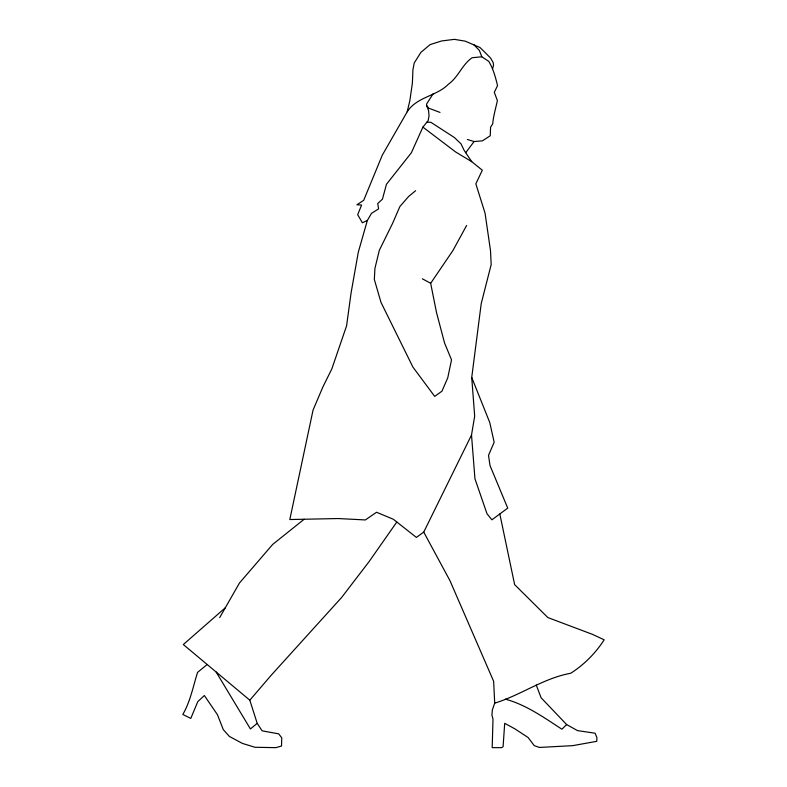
<?xml version="1.0" encoding="UTF-8"?>
<svg xmlns="http://www.w3.org/2000/svg" width="787" height="787" viewBox="0 0 787 787"><rect width="100%" height="100%" fill="white"/><g stroke="black" fill="none" stroke-linecap="round" stroke-linejoin="round"><path stroke-width="1.18" d="M422.894 127.12L455.653 151.98L471.747 161.689L482.313 170.208L475.84 183.833L485.048 213.139L490.498 250.61L491.177 264.58L481.221 303.615L471.728 377.475L474.679 416.175L471.511 435.034L423.74 532.101L416.382 537.413L393.313 519.243L376.54 512.258L365.365 519.941L338.105 518.544L289.813 519.538L313.049 410.125L322.788 387.184L331.858 368.828L346.575 325.857L351.081 292.921L358.301 252.174L367.352 220.449L371.494 213.336L378.596 208.899L377.711 203.567L382.452 199.131L386.456 184.296L411.385 152.727L422.894 127.12L428.177 120.618L429.043 115.778L428.551 110.564L426.524 105.301L426.711 103.835L433.155 93.732M367.352 220.449L362.384 222.78L357.682 214.694L361.607 205.033L356.905 204.768L363.692 200.331L382.295 155.167L407.213 111.764L409.84 100.687L412.378 83.137L412.919 69.925L414.188 63.049L420.888 52.375L430.115 44.593L441.517 40.983L454.374 39.35L465.235 41.16L479.991 47.505L485.048 52.444L490.596 58.11L493.124 62.439L493.567 65.144L492.564 68.784M423.74 532.101L449.948 580.639L493.646 681.316L494.708 703.145L492.367 709.825L491.924 715.216L492.996 719.003L492.2 747.65L501.545 747.65L503.09 746.725L504.703 723.322L514.973 728.9L528.116 737.537L534.245 745.643L539.469 747.443L572.788 745.643L596.743 741.324L596.92 737.724L595.12 733.218L577.501 730.611L566.66 724.581L541.092 697.754L536.242 685.015M466.602 225.475L452.918 250.541L430.666 283.3L436.51 312.537L444.566 343.024L451.531 359.846L447.754 377.839L441.95 391.178L434.699 396.402L412.929 367.106L381.006 302.415L374.337 279.493L374.927 268.406L379.324 250.315L392.487 223.577L399.904 206.499L408.61 196.504L415.634 190.69M219.701 617.588L239.464 583.01L272.705 544.397L304.156 519.243M396.825 522.007L369.093 561.613L341.666 597.412L271.358 675.069L249.813 700.184L257.201 723.342L262.11 730.818L278.716 733.858L281.756 737.832L281.52 746.017L275.912 747.65L255.077 747.286L242.465 743.44L229.371 736.425L223.292 729.647L217.448 714.694L204.354 695.521L197.803 701.601L190.788 718.433L182.83 714.458C190.405 701.315 193.081 686.579 197.567 672.383L207.178 664.503M465.717 152.698L474.089 141.542L482.401 140.843L490.252 135.757L490.567 127.228L492.711 123.854C493.351 116.112 495.721 108.34 497.394 100.628L494.305 92.315L497.541 85.645C495.564 77.362 493.213 68.685 488.747 61.327L481.821 56.792L479.352 50.388L473.558 44.416M407.213 111.764C416.776 96.752 436.677 96.26 448.403 84.229C458.408 77.106 462.058 64.632 472.121 57.726L481.821 56.792M566.66 724.581L561.898 729.205C544.142 717.646 525.982 704.709 505.372 699.151M225.308 607.771L183.312 644.533L249.813 700.184M257.201 723.342L250.423 728.949L216.14 672.009M494.708 703.145C520.925 695.137 543.364 678.217 570.664 673.288C584.052 664.779 595.592 653.131 604.17 639.801L592.355 634.312L547.87 617.569L514.639 584.633L499.814 513.97M426.947 122.133L430.942 122.359L454.414 137.538L461.005 143.824L464.074 150.258L471.747 161.689M440.012 112.423L428.738 108.193L426.524 105.301M467.389 139.476L474.089 141.542M422.363 278.805L430.666 283.3M471.728 377.475L489.75 422.491L494.157 442.215L488.511 455.398L490.016 465.57L507.723 508.127L491.905 519.804L487.005 513.773L474.945 478.752L471.511 435.034"/></g></svg>
